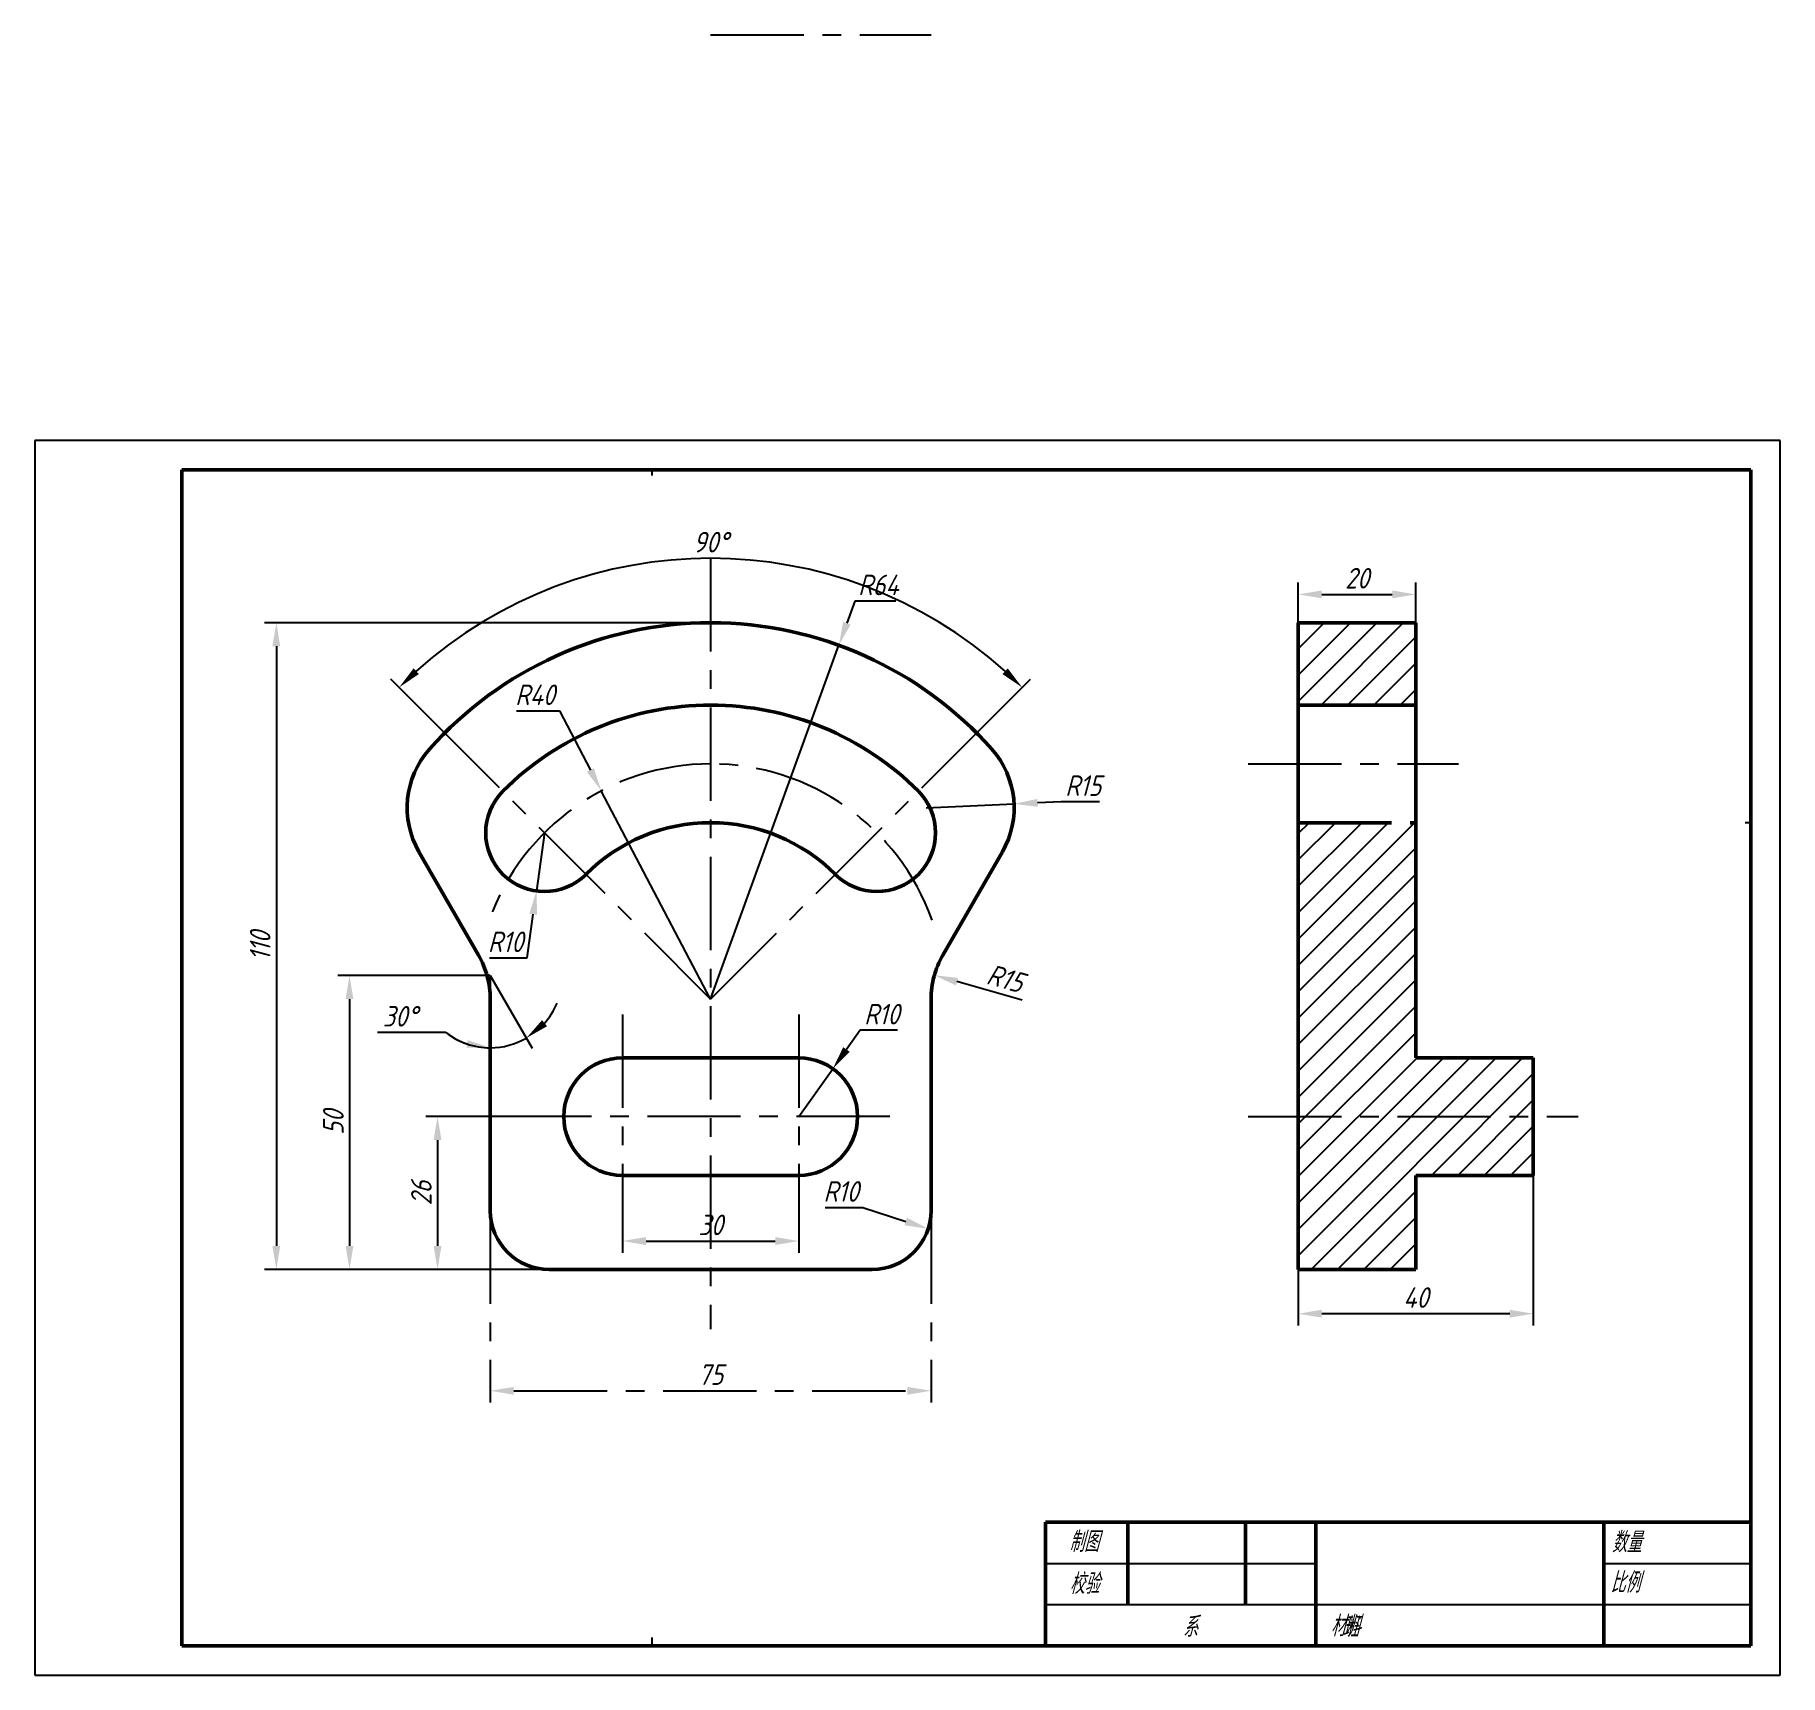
# Model space of a CAD drawing. Header units: millimetres. Extents: x 0 to 297, y 0 to 279.
import ezdxf
from ezdxf.enums import TextEntityAlignment as Align

# ---------------------------------------------------------------- set-up
doc = ezdxf.new("R2010")
doc.units = ezdxf.units.MM
doc.header["$LTSCALE"] = 0.5
doc.linetypes.add('CENTER', pattern=[50.8, 31.75, -6.35, 6.35, -6.35])
doc.linetypes.add('DASHED', pattern=[19.05, 12.7, -6.35])
for name, color, linetype, lineweight in [('剖面线', 3, 'Continuous', 25), ('尺寸标注', 7, 'Continuous', 25), ('文字标注', 7, 'Continuous', 25), ('点画线', 1, 'CENTER', 25), ('粗实线', 7, 'Continuous', 50), ('细实线', 3, 'Continuous', 25), ('虚线', 2, 'DASHED', 25)]:
    doc.layers.add(name, color=color, linetype=linetype, lineweight=lineweight)
doc.styles.add('国标汉字3.5', font='gbeitc.shx', dxfattribs={"height": 3.5, "bigfont": 'gbcbig.shx'})
doc.dimstyles.new('国标尺寸', dxfattribs={"dimtxt": 3.5, "dimasz": 4, "dimexe": 2, "dimexo": 0, "dimgap": 1, "dimtad": 1, "dimtoh": 1, "dimdec": 0, "dimdsep": 46, "dimtxsty": '国标汉字3.5', "dimcen": 3.5, "dimaunit": 1, "dimadec": 0, "dimazin": 1, "dimtfac": 1, "dimtdec": 0, "dimtmove": 0, "dimatfit": 3, "dimfxl": 1, "dimarcsym": 2})

# ---------------------------------------------------------------- blocks, each defined once
blk = doc.blocks.new('*D3')
at = {"layer": 'Defpoints', "color": 0, "linetype": 'CENTER', "lineweight": 25, "transparency": 16777216}
for p in [(77.5, 79), (152.5, 79), (152.5, 48.36)]:
    blk.add_point(p, dxfattribs=at)
at = {"layer": '尺寸标注', "color": 0, "linetype": 'CENTER', "lineweight": -2, "transparency": 16777216}
for p, q in [((77.5, 79), (77.5, 46.36)), ((152.5, 79), (152.5, 46.36)), ((81.5, 48.36), (148.5, 48.36))]:
    blk.add_line(p, q, dxfattribs=at)
at = {"layer": '尺寸标注', "color": 0, "linetype": 'CENTER', "lineweight": 25, "transparency": 16777216}
for points in [[(81.5, 49.02), (81.5, 47.69), (77.5, 48.36)], [(148.5, 49.02), (148.5, 47.69), (152.5, 48.36)]]:
    blk.add_solid(points, dxfattribs=at)
at = {"layer": '尺寸标注', "color": 0, "linetype": 'CENTER', "lineweight": 25, "transparency": 16777216, "insert": (115, 51.11), "char_height": 3.5, "attachment_point": 5, "style": '国标汉字3.5'}
blk.add_mtext('75', dxfattribs=at)
blk = doc.blocks.new('*D5')
at = {"layer": 'Defpoints', "color": 0, "linetype": 'ByBlock', "lineweight": 25, "transparency": 16777216}
for p in [(77.5, 119), (53.54, 69), (77.5, 69)]:
    blk.add_point(p, dxfattribs=at)
at = {"layer": '尺寸标注', "color": 0, "linetype": 'ByBlock', "lineweight": -2, "transparency": 16777216}
for p, q in [((77.5, 119), (51.54, 119)), ((53.54, 115), (53.54, 73)), ((77.5, 69), (51.54, 69))]:
    blk.add_line(p, q, dxfattribs=at)
at = {"layer": '尺寸标注', "color": 0, "linetype": 'ByBlock', "lineweight": 25, "transparency": 16777216}
for points in [[(52.87, 115), (54.2, 115), (53.54, 119)], [(52.87, 73), (54.2, 73), (53.54, 69)]]:
    blk.add_solid(points, dxfattribs=at)
at = {"layer": '尺寸标注', "color": 0, "linetype": 'ByBlock', "lineweight": 25, "transparency": 16777216, "insert": (50.79, 94), "char_height": 3.5, "attachment_point": 5, "rotation": 90, "style": '国标汉字3.5'}
blk.add_mtext('50', dxfattribs=at)
blk = doc.blocks.new('*D6')
at = {"layer": 'Defpoints', "color": 0, "linetype": 'ByBlock', "lineweight": 25, "transparency": 16777216}
for p in [(115, 179), (41.09, 69), (115, 69)]:
    blk.add_point(p, dxfattribs=at)
at = {"layer": '尺寸标注', "color": 0, "linetype": 'ByBlock', "lineweight": -2, "transparency": 16777216}
for p, q in [((115, 179), (39.09, 179)), ((41.09, 175), (41.09, 73)), ((115, 69), (39.09, 69))]:
    blk.add_line(p, q, dxfattribs=at)
at = {"layer": '尺寸标注', "color": 0, "linetype": 'ByBlock', "lineweight": 25, "transparency": 16777216}
for points in [[(40.42, 175), (41.75, 175), (41.09, 179)], [(40.42, 73), (41.75, 73), (41.09, 69)]]:
    blk.add_solid(points, dxfattribs=at)
at = {"layer": '尺寸标注', "color": 0, "linetype": 'ByBlock', "lineweight": 25, "transparency": 16777216, "insert": (38.34, 124), "char_height": 3.5, "attachment_point": 5, "rotation": 90, "style": '国标汉字3.5'}
blk.add_mtext('110', dxfattribs=at)
blk = doc.blocks.new('*D7')
at = {"layer": 'Defpoints', "color": 0, "linetype": 'ByBlock', "lineweight": 25, "transparency": 16777216}
for p in [(136.82, 175.17), (115, 115)]:
    blk.add_point(p, dxfattribs=at)
at = {"layer": '尺寸标注', "color": 0, "linetype": 'ByBlock', "lineweight": -2, "transparency": 16777216}
for p, q in [((139.54, 182.69), (138.18, 178.93)), ((146.52, 182.69), (139.54, 182.69)), ((115, 115), (136.82, 175.17))]:
    blk.add_line(p, q, dxfattribs=at)
at = {"layer": '尺寸标注', "color": 0, "linetype": 'ByBlock', "lineweight": 25, "transparency": 16777216}
blk.add_solid([(137.55, 179.15), (138.81, 178.7), (136.82, 175.17)], dxfattribs=at)
at = {"layer": '尺寸标注', "color": 0, "linetype": 'ByBlock', "lineweight": 25, "transparency": 16777216, "insert": (143.53, 185.44), "char_height": 3.5, "attachment_point": 5, "style": '国标汉字3.5'}
blk.add_mtext('R64', dxfattribs=at)
blk = doc.blocks.new('*D8')
at = {"layer": 'Defpoints', "color": 0, "linetype": 'ByBlock', "lineweight": 25, "transparency": 16777216}
for p in [(96.39, 150.41), (115, 115)]:
    blk.add_point(p, dxfattribs=at)
at = {"layer": '尺寸标注', "color": 0, "linetype": 'ByBlock', "lineweight": -2, "transparency": 16777216}
for p, q in [((81.98, 164), (89.25, 164)), ((89.25, 164), (94.53, 153.95)), ((115, 115), (96.39, 150.41))]:
    blk.add_line(p, q, dxfattribs=at)
at = {"layer": '尺寸标注', "color": 0, "linetype": 'ByBlock', "lineweight": 25, "transparency": 16777216}
blk.add_solid([(95.12, 154.26), (93.94, 153.64), (96.39, 150.41)], dxfattribs=at)
at = {"layer": '尺寸标注', "color": 0, "linetype": 'ByBlock', "lineweight": 25, "transparency": 16777216, "insert": (85.11, 166.75), "char_height": 3.5, "attachment_point": 5, "style": '国标汉字3.5'}
blk.add_mtext('R40', dxfattribs=at)
blk = doc.blocks.new('*D9')
at = {"layer": 'Defpoints', "color": 0, "linetype": 'ByBlock', "lineweight": 25, "transparency": 16777216}
for p in [(86.72, 143.28), (85.35, 133.38)]:
    blk.add_point(p, dxfattribs=at)
at = {"layer": '尺寸标注', "color": 0, "linetype": 'ByBlock', "lineweight": -2, "transparency": 16777216}
for p, q in [((86.72, 143.28), (85.35, 133.38)), ((83.79, 121.98), (84.81, 129.41)), ((77.39, 121.98), (83.79, 121.98))]:
    blk.add_line(p, q, dxfattribs=at)
at = {"layer": '尺寸标注', "color": 0, "linetype": 'ByBlock', "lineweight": 25, "transparency": 16777216}
blk.add_solid([(84.15, 129.51), (85.47, 129.32), (85.35, 133.38)], dxfattribs=at)
at = {"layer": '尺寸标注', "color": 0, "linetype": 'ByBlock', "lineweight": 25, "transparency": 16777216, "insert": (80.09, 124.73), "char_height": 3.5, "attachment_point": 5, "style": '国标汉字3.5'}
blk.add_mtext('R10', dxfattribs=at)
blk = doc.blocks.new('*D10')
at = {"layer": 'Defpoints', "color": 0, "linetype": 'ByBlock', "lineweight": 25, "transparency": 16777216}
for p in [(135.79, 103.15), (130, 95)]:
    blk.add_point(p, dxfattribs=at)
at = {"layer": '尺寸标注', "color": 0, "linetype": 'ByBlock', "lineweight": -2, "transparency": 16777216}
for p, q in [((140.42, 109.68), (138.11, 106.41)), ((146.82, 109.68), (140.42, 109.68)), ((130, 95), (135.79, 103.15))]:
    blk.add_line(p, q, dxfattribs=at)
at = {"layer": '尺寸标注', "color": 0, "linetype": 'ByBlock', "lineweight": 25, "transparency": 16777216}
blk.add_solid([(137.56, 106.8), (138.65, 106.03), (135.79, 103.15)], dxfattribs=at)
at = {"layer": '尺寸标注', "color": 0, "linetype": 'ByBlock', "lineweight": 25, "transparency": 16777216, "insert": (144.12, 112.43), "char_height": 3.5, "attachment_point": 5, "style": '国标汉字3.5'}
blk.add_mtext('R10', dxfattribs=at)
blk = doc.blocks.new('*D11')
at = {"layer": 'Defpoints', "color": 0, "linetype": 'ByBlock', "lineweight": 25, "transparency": 16777216}
for p in [(142.5, 79), (152.01, 75.92)]:
    blk.add_point(p, dxfattribs=at)
at = {"layer": '尺寸标注', "color": 0, "linetype": 'ByBlock', "lineweight": -2, "transparency": 16777216}
for p, q in [((134.49, 79.52), (140.88, 79.52)), ((140.88, 79.52), (148.21, 77.15))]:
    blk.add_line(p, q, dxfattribs=at)
at = {"layer": '尺寸标注', "color": 0, "linetype": 'ByBlock', "lineweight": 25, "transparency": 16777216}
blk.add_solid([(148.41, 77.79), (148, 76.52), (152.01, 75.92)], dxfattribs=at)
at = {"layer": '尺寸标注', "color": 0, "linetype": 'ByBlock', "lineweight": 25, "transparency": 16777216, "insert": (137.19, 82.27), "char_height": 3.5, "attachment_point": 5, "style": '国标汉字3.5'}
blk.add_mtext('R10', dxfattribs=at)
blk = doc.blocks.new('*D12')
at = {"layer": 'Defpoints', "color": 0, "linetype": 'ByBlock', "lineweight": 25, "transparency": 16777216}
for p in [(153.06, 119.05), (167.5, 114.98)]:
    blk.add_point(p, dxfattribs=at)
at = {"layer": '尺寸标注', "color": 0, "linetype": 'ByBlock', "lineweight": -2, "transparency": 16777216}
blk.add_line((168.02, 114.83), (156.91, 117.96), dxfattribs=at)
at = {"layer": '尺寸标注', "color": 0, "linetype": 'ByBlock', "lineweight": 25, "transparency": 16777216}
blk.add_solid([(157.09, 118.6), (156.73, 117.32), (153.06, 119.05)], dxfattribs=at)
at = {"layer": '尺寸标注', "color": 0, "linetype": 'ByBlock', "lineweight": 25, "transparency": 16777216, "insert": (165.14, 118.5), "char_height": 3.5, "attachment_point": 5, "rotation": 344.2687, "style": '国标汉字3.5'}
blk.add_mtext('R15', dxfattribs=at)
blk = doc.blocks.new('*D13')
at = {"layer": 'Defpoints', "color": 0, "linetype": 'ByBlock', "lineweight": 25, "transparency": 16777216}
for p in [(151.65, 147.53), (166.63, 148.2)]:
    blk.add_point(p, dxfattribs=at)
at = {"layer": '尺寸标注', "color": 0, "linetype": 'ByBlock', "lineweight": -2, "transparency": 16777216}
for p, q in [((174.63, 148.55), (170.63, 148.37)), ((181.17, 148.55), (174.63, 148.55)), ((151.65, 147.53), (166.63, 148.2))]:
    blk.add_line(p, q, dxfattribs=at)
at = {"layer": '尺寸标注', "color": 0, "linetype": 'ByBlock', "lineweight": 25, "transparency": 16777216}
blk.add_solid([(170.6, 149.04), (170.66, 147.71), (166.63, 148.2)], dxfattribs=at)
at = {"layer": '尺寸标注', "color": 0, "linetype": 'ByBlock', "lineweight": 25, "transparency": 16777216, "insert": (178.4, 151.3), "char_height": 3.5, "attachment_point": 5, "style": '国标汉字3.5'}
blk.add_mtext('R15', dxfattribs=at)
blk = doc.blocks.new('*D14')
at = {"layer": 'Defpoints', "color": 0, "linetype": 'ByBlock', "lineweight": 25, "transparency": 16777216}
for p in [(215, 105), (255, 105), (215, 61.47)]:
    blk.add_point(p, dxfattribs=at)
at = {"layer": '尺寸标注', "color": 0, "linetype": 'ByBlock', "lineweight": -2, "transparency": 16777216}
for p, q in [((215, 105), (215, 59.47)), ((255, 105), (255, 59.47)), ((251, 61.47), (219, 61.47))]:
    blk.add_line(p, q, dxfattribs=at)
at = {"layer": '尺寸标注', "color": 0, "linetype": 'ByBlock', "lineweight": 25, "transparency": 16777216}
for points in [[(219, 62.14), (219, 60.8), (215, 61.47)], [(251, 62.14), (251, 60.8), (255, 61.47)]]:
    blk.add_solid(points, dxfattribs=at)
at = {"layer": '尺寸标注', "color": 0, "linetype": 'ByBlock', "lineweight": 25, "transparency": 16777216, "insert": (235, 64.22), "char_height": 3.5, "attachment_point": 5, "style": '国标汉字3.5'}
blk.add_mtext('40', dxfattribs=at)
blk = doc.blocks.new('*D15')
at = {"layer": 'Defpoints', "color": 0, "linetype": 'ByBlock', "lineweight": 25, "transparency": 16777216}
for p in [(235, 183.83), (215, 179), (235, 179)]:
    blk.add_point(p, dxfattribs=at)
at = {"layer": '尺寸标注', "color": 0, "linetype": 'ByBlock', "lineweight": -2, "transparency": 16777216}
for p, q in [((215, 179), (215, 185.83)), ((235, 179), (235, 185.83)), ((219, 183.83), (231, 183.83))]:
    blk.add_line(p, q, dxfattribs=at)
at = {"layer": '尺寸标注', "color": 0, "linetype": 'ByBlock', "lineweight": 25, "transparency": 16777216}
for points in [[(219, 184.5), (219, 183.17), (215, 183.83)], [(231, 184.5), (231, 183.17), (235, 183.83)]]:
    blk.add_solid(points, dxfattribs=at)
at = {"layer": '尺寸标注', "color": 0, "linetype": 'ByBlock', "lineweight": 25, "transparency": 16777216, "insert": (225, 186.58), "char_height": 3.5, "attachment_point": 5, "style": '国标汉字3.5'}
blk.add_mtext('20', dxfattribs=at)
blk = doc.blocks.new('*D16')
at = {"layer": 'Defpoints', "color": 0, "linetype": 'ByBlock', "lineweight": 25, "transparency": 16777216}
for p in [(134.4, 187.41), (76.11, 153.89), (153.89, 153.89), (115, 115), (115, 115)]:
    blk.add_point(p, dxfattribs=at)
at = {"layer": '尺寸标注', "color": 0, "linetype": 'ByBlock', "lineweight": -2, "transparency": 16777216}
for p, q in [((76.11, 153.89), (60.58, 169.42)), ((153.89, 153.89), (169.42, 169.42))]:
    blk.add_line(p, q, dxfattribs=at)
blk.add_arc((115, 115), 74.97, 48.0576, 131.9424, dxfattribs=at)
at = {"layer": '尺寸标注', "color": 0, "linetype": 'ByBlock', "lineweight": 25, "transparency": 16777216}
for points in [[(65.35, 170.28), (64.44, 171.24), (61.99, 168.01)], [(165.56, 171.24), (164.65, 170.28), (168.01, 168.01)]]:
    blk.add_solid(points, dxfattribs=at)
at = {"layer": '尺寸标注', "color": 0, "linetype": 'ByBlock', "lineweight": 25, "transparency": 16777216, "insert": (115, 192.72), "char_height": 3.5, "attachment_point": 5, "style": '国标汉字3.5'}
blk.add_mtext('90°', dxfattribs=at)
blk = doc.blocks.new('*D17')
at = {"layer": 'Defpoints', "color": 0, "linetype": 'ByBlock', "lineweight": 25, "transparency": 16777216}
for p in [(65.36, 140.03), (75.49, 122.48), (77.5, 114.98), (81.7, 107.45), (77.5, 79)]:
    blk.add_point(p, dxfattribs=at)
at = {"layer": '尺寸标注', "color": 0, "linetype": 'ByBlock', "lineweight": -2, "transparency": 16777216}
for p, q in [((77.5, 119), (84.64, 106.63)), ((69.94, 109.32), (58.32, 109.32))]:
    blk.add_line(p, q, dxfattribs=at)
for start, end in [(318.7337, 337.4674), (232.007, 270), (232.5326, 251.2663), (270, 300)]:
    blk.add_arc((77.5, 119), 12.29, start, end, dxfattribs=at)
at = {"layer": '尺寸标注', "color": 0, "linetype": 'ByBlock', "lineweight": 25, "transparency": 16777216}
for points in [[(87.16, 110.38), (86.31, 111.41), (83.64, 108.36)], [(73.66, 108.02), (73.44, 106.7), (77.5, 106.71)]]:
    blk.add_solid(points, dxfattribs=at)
at = {"layer": '尺寸标注', "color": 0, "linetype": 'ByBlock', "lineweight": 25, "transparency": 16777216, "insert": (62.13, 112.07), "char_height": 3.5, "attachment_point": 5, "style": '国标汉字3.5'}
blk.add_mtext('30°', dxfattribs=at)
blk = doc.blocks.new('*D18')
at = {"layer": 'Defpoints', "color": 0, "linetype": 'ByBlock', "lineweight": 25, "transparency": 16777216}
for p in [(90, 95), (68.52, 69), (90, 69)]:
    blk.add_point(p, dxfattribs=at)
at = {"layer": '尺寸标注', "color": 0, "linetype": 'ByBlock', "lineweight": -2, "transparency": 16777216}
for p, q in [((90, 95), (66.52, 95)), ((68.52, 91), (68.52, 73)), ((90, 69), (66.52, 69))]:
    blk.add_line(p, q, dxfattribs=at)
at = {"layer": '尺寸标注', "color": 0, "linetype": 'ByBlock', "lineweight": 25, "transparency": 16777216}
for points in [[(67.85, 91), (69.19, 91), (68.52, 95)], [(67.85, 73), (69.19, 73), (68.52, 69)]]:
    blk.add_solid(points, dxfattribs=at)
at = {"layer": '尺寸标注', "color": 0, "linetype": 'ByBlock', "lineweight": 25, "transparency": 16777216, "insert": (65.77, 82), "char_height": 3.5, "attachment_point": 5, "rotation": 90, "style": '国标汉字3.5'}
blk.add_mtext('26', dxfattribs=at)
blk = doc.blocks.new('*D19')
at = {"layer": 'Defpoints', "color": 0, "linetype": 'ByBlock', "lineweight": 25, "transparency": 16777216}
for p in [(100, 85), (130, 85), (130, 73.83)]:
    blk.add_point(p, dxfattribs=at)
at = {"layer": '尺寸标注', "color": 0, "linetype": 'ByBlock', "lineweight": -2, "transparency": 16777216}
for p, q in [((100, 85), (100, 71.83)), ((130, 85), (130, 71.83)), ((104, 73.83), (126, 73.83))]:
    blk.add_line(p, q, dxfattribs=at)
at = {"layer": '尺寸标注', "color": 0, "linetype": 'ByBlock', "lineweight": 25, "transparency": 16777216}
for points in [[(104, 74.5), (104, 73.16), (100, 73.83)], [(126, 74.5), (126, 73.16), (130, 73.83)]]:
    blk.add_solid(points, dxfattribs=at)
at = {"layer": '尺寸标注', "color": 0, "linetype": 'ByBlock', "lineweight": 25, "transparency": 16777216, "insert": (115, 76.58), "char_height": 3.5, "attachment_point": 5, "style": '国标汉字3.5'}
blk.add_mtext('30', dxfattribs=at)

msp = doc.modelspace()

# ---------------------------------------------------------------- hatches: boundary and pattern name
at = {"layer": '剖面线', "linetype": 'ByBlock', "lineweight": 25}
h = msp.add_hatch(dxfattribs=at)
h.set_pattern_fill('ANSI31', color=256)
h.paths.add_polyline_path([(235, 179), (215, 179), (215, 165), (235, 165)])
h.paths.add_polyline_path([(235, 145), (215, 145), (215, 95), (255, 95), (255, 105), (235, 105)])
h.paths.add_polyline_path([(235, 85), (255, 85), (255, 95), (215, 95), (215, 69), (235, 69)])

# ---------------------------------------------------------------- linework, layer by layer
at = {"layer": '尺寸标注', "lineweight": 50}
for centre, start, end in [((100, 95), 90, 270), ((130, 95), 270, 90)]:
    msp.add_arc(centre, 10, start, end, dxfattribs=at)
at = {"layer": '点画线'}
for p, q in [((115, 279), (152.5, 279)), ((115, 279), (152.5, 279)), ((105, 205), (105, 204.57)), ((105, 205), (105, 204.04)), ((25.2, 145), (25, 145)), ((292, 145), (291.07, 145)), ((145.5, 95), (85.5, 95)), ((206.5, 95), (262.64, 95)), ((105, 6.38), (105, 5)), ((105, 5.27), (105, 5))]:
    msp.add_line(p, q, dxfattribs=at)
at = {"layer": '点画线', "linetype": 'CENTER', "lineweight": 25}
for p, q in [((115, 189.97), (115, 58.82)), ((115, 115), (76.11, 153.89)), ((115, 115), (153.89, 153.89)), ((100, 112.39), (100, 77.91)), ((130, 112.39), (130, 77.91))]:
    msp.add_line(p, q, dxfattribs=at)
at = {"layer": '点画线', "color": 0, "linetype": 'ByBlock', "lineweight": 50}
for p, q in [((215, 179), (235, 179)), ((215, 179), (215, 69)), ((235, 179), (235, 105)), ((255, 105), (255, 85)), ((235, 85), (235, 69))]:
    msp.add_line(p, q, dxfattribs=at)
at = {"layer": '点画线', "color": 1, "linetype": 'CENTER', "lineweight": 25}
msp.add_line((206.5, 155), (242.28, 155), dxfattribs=at)
at = {"layer": '点画线', "linetype": 'CENTER', "lineweight": 25}
for start, end in [(90, 160.3991), (19.6009, 90)]:
    msp.add_arc((115, 115), 40, start, end, dxfattribs=at)
at = {"layer": '粗实线'}
for p, q in [((292, 205), (25, 205)), ((25, 205), (25, 5)), ((292, 5), (292, 205)), ((115, 69), (87.5, 69)), ((115, 69), (87.5, 69)), ((115, 69), (142.5, 69)), ((215, 69), (235, 69)), ((172, 5), (172, 26)), ((172, 26), (292, 26)), ((186, 12), (186, 26)), ((206, 12), (206, 26)), ((218, 5), (218, 26)), ((267, 5), (267, 26)), ((25, 5), (292, 5)), ((292, 5), (25, 5))]:
    msp.add_line(p, q, dxfattribs=at)
at = {"layer": '粗实线', "color": 0, "linetype": 'ByBlock', "lineweight": 50}
msp.add_line((215, 165), (235, 165), dxfattribs=at)
at = {"layer": '粗实线', "linetype": 'CENTER', "lineweight": 50}
msp.add_line((215, 145), (235, 145), dxfattribs=at)
at = {"layer": '粗实线', "linetype": 'ByBlock', "lineweight": 50}
for p, q in [((75.49, 122.48), (65.36, 140.03)), ((154.51, 122.48), (164.64, 140.03))]:
    msp.add_line(p, q, dxfattribs=at)
at = {"layer": '粗实线', "lineweight": 50}
for p, q in [((77.5, 114.98), (77.5, 79)), ((152.5, 114.98), (152.5, 79))]:
    msp.add_line(p, q, dxfattribs=at)
at = {"layer": '粗实线', "linetype": 'ByBlock', "lineweight": 50}
for centre, radius, start, end in [((115, 115), 64, 90, 138.4113), ((115, 115), 64, 41.5887, 90), ((115, 115), 50, 90, 135), ((115, 115), 50, 45, 90), ((78.35, 147.53), 15, 138.4113, 210), ((151.65, 147.53), 15, 330, 41.5887), ((86.72, 143.28), 10, 135, 315), ((143.28, 143.28), 10, 225, 45), ((115, 115), 30, 90, 135), ((115, 115), 30, 45, 90)]:
    msp.add_arc(centre, radius, start, end, dxfattribs=at)
at = {"layer": '粗实线', "linetype": 'CENTER', "lineweight": 25}
for start, end in [(90, 135), (45, 90)]:
    msp.add_arc((115, 115), 50, start, end, dxfattribs=at)
at = {"layer": '粗实线', "linetype": 'CENTER', "lineweight": 50}
for centre, start, end in [((62.5, 114.98), 0, 30), ((167.5, 114.98), 150, 180)]:
    msp.add_arc(centre, 15, start, end, dxfattribs=at)
at = {"layer": '粗实线', "lineweight": 50}
for centre, start, end in [((87.5, 79), 180, 270), ((142.5, 79), 270, 0)]:
    msp.add_arc(centre, 10, start, end, dxfattribs=at)
at = {"layer": '细实线'}
for p, q in [((297, 210), (0, 210)), ((0, 210), (0, 0)), ((297, 0), (297, 210)), ((172, 19), (218, 19)), ((267, 19), (292, 19)), ((172, 12), (292, 12)), ((0, 0), (297, 0))]:
    msp.add_line(p, q, dxfattribs=at)
at = {"layer": '细实线', "color": 0, "lineweight": 50}
for p, q in [((130, 105), (100, 105)), ((235, 105), (255, 105))]:
    msp.add_line(p, q, dxfattribs=at)
at = {"layer": '细实线', "color": 0, "linetype": 'ByBlock', "lineweight": 50}
for p, q in [((130, 85), (100, 85)), ((235, 85), (255, 85))]:
    msp.add_line(p, q, dxfattribs=at)
at = {"layer": '虚线', "lineweight": 25}
msp.add_line((77.5, 119), (77.5, 114.98), dxfattribs=at)

# ---------------------------------------------------------------- texts
at = {"layer": '文字标注', "style": '国标汉字3.5'}
msp.add_text('制图', height=3.5, dxfattribs=at).set_placement((178.52, 20.93), align=Align.CENTER)
for s, p in [('数量', (268.34, 20.85)), ('比例', (268.1, 14)), ('系             班', (195.35, 6.46)), ('材料', (220.51, 6.61))]:
    msp.add_text(s, height=3.5, dxfattribs=at).set_placement(p)
msp.add_text('校验', height=3.5, dxfattribs=at).set_placement((178.59, 15.74), align=Align.MIDDLE)

# ---------------------------------------------------------------- dimensions: what is measured, and where the dimension line sits
at = {"layer": '尺寸标注', "linetype": 'ByBlock', "lineweight": 25}
dim = msp.add_angular_dim_2l(base=(134.4, 187.41), line1=((115, 115), (153.89, 153.89)), line2=((115, 115), (76.11, 153.89)), dimstyle='国标尺寸', dxfattribs=at)
dim.commit()
dim.dimension.update_dxf_attribs({"geometry": '*D16', "text_midpoint": (115, 189.97), "dimtype": 162})
for center, mpoint, picture, middle in [((115, 115), (136.82, 175.17), '*D7', (143.53, 185.44)), ((151.65, 147.53), (166.63, 148.2), '*D13', (178.4, 151.3)), ((86.72, 143.28), (85.35, 133.38), '*D9', (80.09, 124.73)), ((130, 95), (135.79, 103.15), '*D10', (144.12, 112.43))]:
    dim = msp.add_radius_dim(center=center, mpoint=mpoint, dimstyle='国标尺寸', dxfattribs=at)
    dim.commit()
    dim.dimension.update_dxf_attribs({"geometry": picture, "text_midpoint": middle})
for base, p1, p2, picture, middle in [((235, 183.83), (215, 179), (235, 179), '*D15', (225, 186.58)), ((215, 61.47), (255, 105), (215, 105), '*D14', (235, 64.22)), ((130, 73.83), (100, 85), (130, 85), '*D19', (115, 76.58))]:
    dim = msp.add_linear_dim(base=base, p1=p1, p2=p2, dimstyle='国标尺寸', dxfattribs=at)
    dim.commit()
    dim.dimension.update_dxf_attribs({"geometry": picture, "text_midpoint": middle})
for base, p1, p2, picture, middle in [((41.09, 69), (115, 179), (115, 69), '*D6', (38.34, 124)), ((53.54, 69), (77.5, 119), (77.5, 69), '*D5', (50.79, 94)), ((68.52, 69), (90, 95), (90, 69), '*D18', (65.77, 82))]:
    dim = msp.add_linear_dim(base=base, p1=p1, p2=p2, angle=90, dimstyle='国标尺寸', dxfattribs=at)
    dim.commit()
    dim.dimension.update_dxf_attribs({"geometry": picture, "text_midpoint": middle})
for center, mpoint, picture, middle in [((115, 115), (96.39, 150.41), '*D8', (85.11, 164)), ((167.5, 114.98), (153.06, 119.05), '*D12', (164.39, 115.86)), ((142.5, 79), (152.01, 75.92), '*D11', (137.19, 79.52))]:
    dim = msp.add_radius_dim(center=center, mpoint=mpoint, dimstyle='国标尺寸', dxfattribs=at)
    dim.commit()
    dim.dimension.update_dxf_attribs({"geometry": picture, "text_midpoint": middle, "dimtype": 164})
dim = msp.add_angular_dim_2l(base=(81.7, 107.45), line1=((77.5, 114.98), (77.5, 79)), line2=((75.49, 122.48), (65.36, 140.03)), dimstyle='国标尺寸', dxfattribs=at)
dim.commit()
dim.dimension.update_dxf_attribs({"geometry": '*D17', "text_midpoint": (62.13, 112.07)})
at = {"layer": '尺寸标注', "linetype": 'CENTER', "lineweight": 25}
dim = msp.add_linear_dim(base=(152.5, 48.36), p1=(77.5, 79), p2=(152.5, 79), dimstyle='国标尺寸', dxfattribs=at)
dim.commit()
dim.dimension.update_dxf_attribs({"geometry": '*D3', "text_midpoint": (115, 51.11)})

doc.saveas('drawing.dxf')
